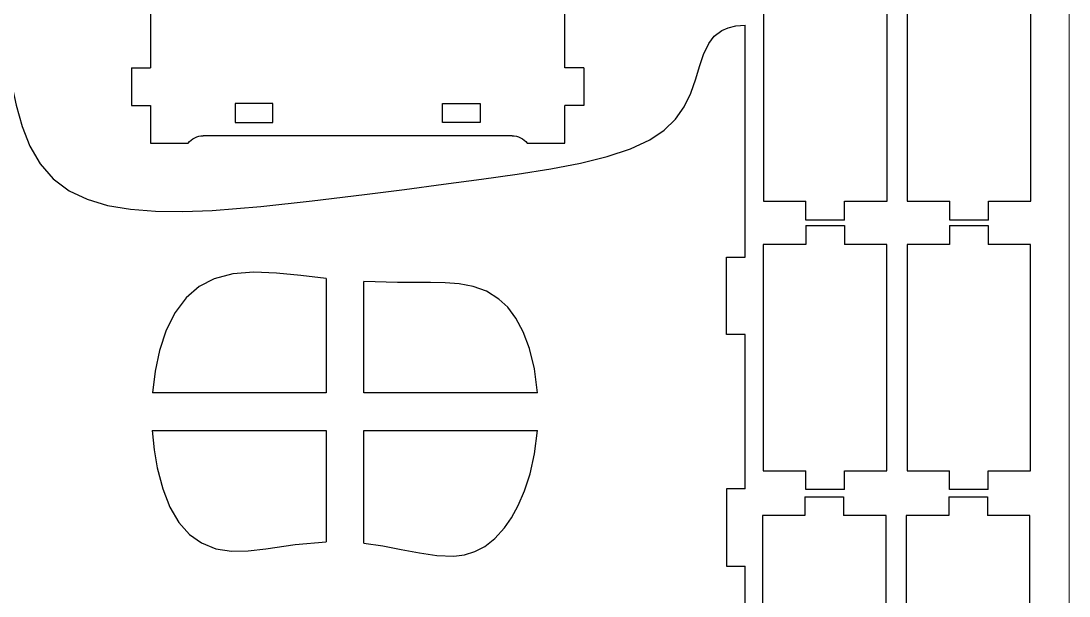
# Model space of a CAD drawing. Header units: millimetres. Extents: x -3928 to -434, y -548 to 1409.
# Drawn here: x -1447.7 to -1169.5, y -281.2 to -128.7 of the extents above; entities that cross this region are included whole.
import ezdxf

# ---------------------------------------------------------------- set-up
doc = ezdxf.new("R2010")
doc.units = ezdxf.units.MM
doc.header["$MEASUREMENT"] = 0
doc.layers.add('layer 1', color=7, linetype='Continuous')

msp = doc.modelspace()

# ---------------------------------------------------------------- linework, layer by layer
at = {"layer": 'layer 1', "color": 250, "lineweight": 9}
msp.add_lwpolyline([(-2369.48, -547.968), (-1169.48, -547.968), (-1169.48, 352.032), (-2369.48, 352.032), (-2369.48, -547.968)], close=True, dxfattribs=at)
at = {"layer": 'layer 1', "color": 1, "lineweight": 25}
for points in [[(-1250.5696, -116.5132), (-1250.5696, -116.5132), (-1250.5696, -176.5133), (-1250.5696, -176.5133)], [(-1217.7693, -176.5133), (-1217.7693, -176.5133), (-1217.7693, -116.5132), (-1217.7693, -116.5132)], [(-1212.3996, -116.5132), (-1212.3996, -116.5132), (-1212.3996, -176.5133), (-1212.3996, -176.5133)], [(-1179.5993, -176.5133), (-1179.5993, -176.5133), (-1179.5993, -116.5132), (-1179.5993, -116.5132)], [(-1413.3008, -121.1392), (-1413.3008, -121.1392), (-1413.3008, -141.1392), (-1413.3008, -141.1392)], [(-1303.3008, -141.1392), (-1303.3008, -141.1392), (-1303.3008, -121.1392), (-1303.3008, -121.1392)], [(-1255.4172, -191.3393), (-1255.4172, -191.3393), (-1255.4172, -129.8392), (-1255.4172, -129.8392)], [(-1418.3007, -141.1392), (-1418.3007, -141.1392), (-1418.3007, -151.1391), (-1418.3007, -151.1391)], [(-1418.3007, -141.1392), (-1418.3007, -141.1392), (-1413.3008, -141.1392), (-1413.3008, -141.1392)], [(-1298.3009, -141.1392), (-1298.3009, -141.1392), (-1303.3008, -141.1392), (-1303.3008, -141.1392)], [(-1298.3009, -141.1392), (-1298.3009, -141.1392), (-1298.3009, -151.1391), (-1298.3009, -151.1391)], [(-1418.3007, -151.1391), (-1418.3007, -151.1391), (-1413.3008, -151.1391), (-1413.3008, -151.1391)], [(-1413.3008, -151.1391), (-1413.3008, -151.1391), (-1413.3008, -161.1393), (-1413.3008, -161.1393)], [(-1390.801, -150.6392), (-1390.801, -150.6392), (-1390.801, -155.6391), (-1390.801, -155.6391)], [(-1380.8008, -150.6392), (-1380.8008, -150.6392), (-1390.801, -150.6392), (-1390.801, -150.6392)], [(-1380.8008, -155.6391), (-1380.8008, -155.6391), (-1380.8008, -150.6392), (-1380.8008, -150.6392)], [(-1335.8008, -150.6392), (-1335.8008, -150.6392), (-1325.801, -150.6392), (-1325.801, -150.6392)], [(-1335.8008, -155.6391), (-1335.8008, -155.6391), (-1335.8008, -150.6392), (-1335.8008, -150.6392)], [(-1325.801, -150.6392), (-1325.801, -150.6392), (-1325.801, -155.6391), (-1325.801, -155.6391)], [(-1298.3009, -151.1391), (-1298.3009, -151.1391), (-1303.3008, -151.1391), (-1303.3008, -151.1391)], [(-1303.3008, -161.1393), (-1303.3008, -161.1393), (-1303.3008, -151.1391), (-1303.3008, -151.1391)], [(-1390.801, -155.6391), (-1390.801, -155.6391), (-1380.8008, -155.6391), (-1380.8008, -155.6391)], [(-1325.801, -155.6391), (-1325.801, -155.6391), (-1335.8008, -155.6391), (-1335.8008, -155.6391)], [(-1413.3008, -161.1393), (-1413.3008, -161.1393), (-1403.301, -161.1393), (-1403.301, -161.1393)], [(-1317.3008, -159.139), (-1317.3008, -159.139), (-1399.3008, -159.139), (-1399.3008, -159.139)], [(-1313.301, -161.1393), (-1313.301, -161.1393), (-1303.3008, -161.1393), (-1303.3008, -161.1393)], [(-1250.5696, -176.5133), (-1250.5696, -176.5133), (-1239.2944, -176.5133), (-1239.2944, -176.5133)], [(-1239.2944, -181.5133), (-1239.2944, -181.5133), (-1239.2944, -176.5133), (-1239.2944, -176.5133)], [(-1229.0445, -181.5133), (-1229.0445, -181.5133), (-1229.0445, -176.5133), (-1229.0445, -176.5133)], [(-1229.0445, -176.5133), (-1229.0445, -176.5133), (-1217.7693, -176.5133), (-1217.7693, -176.5133)], [(-1212.3996, -176.5133), (-1212.3996, -176.5133), (-1201.1244, -176.5133), (-1201.1244, -176.5133)], [(-1201.1244, -181.5133), (-1201.1244, -181.5133), (-1201.1244, -176.5133), (-1201.1244, -176.5133)], [(-1190.8745, -181.5133), (-1190.8745, -181.5133), (-1190.8745, -176.5133), (-1190.8745, -176.5133)], [(-1190.8745, -176.5133), (-1190.8745, -176.5133), (-1179.5993, -176.5133), (-1179.5993, -176.5133)], [(-1239.3621, -182.9901), (-1239.3621, -182.9901), (-1229.1121, -182.9901), (-1229.1121, -182.9901)], [(-1239.3621, -182.9901), (-1239.3621, -182.9901), (-1239.3621, -187.99), (-1239.3621, -187.99)], [(-1229.0445, -181.5133), (-1229.0445, -181.5133), (-1239.2944, -181.5133), (-1239.2944, -181.5133)], [(-1229.1121, -182.9901), (-1229.1121, -182.9901), (-1229.1121, -187.99), (-1229.1121, -187.99)], [(-1201.1921, -182.9901), (-1201.1921, -182.9901), (-1190.9421, -182.9901), (-1190.9421, -182.9901)], [(-1201.1921, -182.9901), (-1201.1921, -182.9901), (-1201.1921, -187.99), (-1201.1921, -187.99)], [(-1190.8745, -181.5133), (-1190.8745, -181.5133), (-1201.1244, -181.5133), (-1201.1244, -181.5133)], [(-1190.9421, -182.9901), (-1190.9421, -182.9901), (-1190.9421, -187.99), (-1190.9421, -187.99)], [(-1250.6372, -187.99), (-1250.6372, -187.99), (-1250.6372, -247.9901), (-1250.6372, -247.9901)], [(-1239.3621, -187.99), (-1239.3621, -187.99), (-1250.6372, -187.99), (-1250.6372, -187.99)], [(-1217.837, -187.99), (-1217.837, -187.99), (-1229.1121, -187.99), (-1229.1121, -187.99)], [(-1217.837, -247.9901), (-1217.837, -247.9901), (-1217.837, -187.99), (-1217.837, -187.99)], [(-1212.4672, -187.99), (-1212.4672, -187.99), (-1212.4672, -247.9901), (-1212.4672, -247.9901)], [(-1201.1921, -187.99), (-1201.1921, -187.99), (-1212.4672, -187.99), (-1212.4672, -187.99)], [(-1179.667, -187.99), (-1179.667, -187.99), (-1190.9421, -187.99), (-1190.9421, -187.99)], [(-1179.667, -247.9901), (-1179.667, -247.9901), (-1179.667, -187.99), (-1179.667, -187.99)], [(-1260.4172, -191.3393), (-1260.4172, -191.3393), (-1255.4172, -191.3393), (-1255.4172, -191.3393)], [(-1260.4172, -211.8392), (-1260.4172, -211.8392), (-1260.4172, -191.3393), (-1260.4172, -191.3393)], [(-1366.6671, -196.9784), (-1366.6671, -196.9784), (-1366.6671, -227.3392), (-1366.6671, -227.3392)], [(-1356.6673, -227.3392), (-1356.6673, -227.3392), (-1356.6673, -197.8396), (-1356.6673, -197.8396)], [(-1255.4172, -211.8392), (-1255.4172, -211.8392), (-1260.4172, -211.8392), (-1260.4172, -211.8392)], [(-1255.4172, -252.839), (-1255.4172, -252.839), (-1255.4172, -211.8392), (-1255.4172, -211.8392)], [(-1366.6671, -227.3392), (-1366.6671, -227.3392), (-1412.712, -227.3392), (-1412.712, -227.3392)], [(-1310.5966, -227.3392), (-1310.5966, -227.3392), (-1356.6673, -227.3392), (-1356.6673, -227.3392)], [(-1412.7889, -237.339), (-1412.7889, -237.339), (-1366.6671, -237.339), (-1366.6671, -237.339)], [(-1366.6671, -237.339), (-1366.6671, -237.339), (-1366.6671, -266.8626), (-1366.6671, -266.8626)], [(-1356.6673, -237.339), (-1356.6673, -237.339), (-1310.597, -237.339), (-1310.597, -237.339)], [(-1356.6673, -267.2278), (-1356.6673, -267.2278), (-1356.6673, -237.339), (-1356.6673, -237.339)], [(-1250.6372, -247.9901), (-1250.6372, -247.9901), (-1239.3621, -247.9901), (-1239.3621, -247.9901)], [(-1239.3621, -252.9901), (-1239.3621, -252.9901), (-1239.3621, -247.9901), (-1239.3621, -247.9901)], [(-1229.1121, -252.9901), (-1229.1121, -252.9901), (-1229.1121, -247.9901), (-1229.1121, -247.9901)], [(-1229.1121, -247.9901), (-1229.1121, -247.9901), (-1217.837, -247.9901), (-1217.837, -247.9901)], [(-1212.4672, -247.9901), (-1212.4672, -247.9901), (-1201.1921, -247.9901), (-1201.1921, -247.9901)], [(-1201.1921, -252.9901), (-1201.1921, -252.9901), (-1201.1921, -247.9901), (-1201.1921, -247.9901)], [(-1190.9421, -252.9901), (-1190.9421, -252.9901), (-1190.9421, -247.9901), (-1190.9421, -247.9901)], [(-1190.9421, -247.9901), (-1190.9421, -247.9901), (-1179.667, -247.9901), (-1179.667, -247.9901)], [(-1255.4172, -252.839), (-1255.4172, -252.839), (-1260.4172, -252.839), (-1260.4172, -252.839)], [(-1260.4172, -252.839), (-1260.4172, -252.839), (-1260.4172, -273.3393), (-1260.4172, -273.3393)], [(-1229.1121, -252.9901), (-1229.1121, -252.9901), (-1239.3621, -252.9901), (-1239.3621, -252.9901)], [(-1190.9421, -252.9901), (-1190.9421, -252.9901), (-1201.1921, -252.9901), (-1201.1921, -252.9901)], [(-1239.5653, -254.8909), (-1239.5653, -254.8909), (-1229.3154, -254.8909), (-1229.3154, -254.8909)], [(-1239.5653, -254.8909), (-1239.5653, -254.8909), (-1239.5653, -259.8908), (-1239.5653, -259.8908)], [(-1229.3154, -254.8909), (-1229.3154, -254.8909), (-1229.3154, -259.8908), (-1229.3154, -259.8908)], [(-1201.3953, -254.8909), (-1201.3953, -254.8909), (-1191.1454, -254.8909), (-1191.1454, -254.8909)], [(-1201.3953, -254.8909), (-1201.3953, -254.8909), (-1201.3953, -259.8908), (-1201.3953, -259.8908)], [(-1191.1454, -254.8909), (-1191.1454, -254.8909), (-1191.1454, -259.8908), (-1191.1454, -259.8908)], [(-1250.8405, -259.8908), (-1250.8405, -259.8908), (-1250.8405, -319.8909), (-1250.8405, -319.8909)], [(-1239.5653, -259.8908), (-1239.5653, -259.8908), (-1250.8405, -259.8908), (-1250.8405, -259.8908)], [(-1218.0402, -259.8908), (-1218.0402, -259.8908), (-1229.3154, -259.8908), (-1229.3154, -259.8908)], [(-1218.0402, -319.8909), (-1218.0402, -319.8909), (-1218.0402, -259.8908), (-1218.0402, -259.8908)], [(-1212.6705, -259.8908), (-1212.6705, -259.8908), (-1212.6705, -319.8909), (-1212.6705, -319.8909)], [(-1201.3953, -259.8908), (-1201.3953, -259.8908), (-1212.6705, -259.8908), (-1212.6705, -259.8908)], [(-1179.8702, -259.8908), (-1179.8702, -259.8908), (-1191.1454, -259.8908), (-1191.1454, -259.8908)], [(-1179.8702, -319.8909), (-1179.8702, -319.8909), (-1179.8702, -259.8908), (-1179.8702, -259.8908)], [(-1260.4172, -273.3393), (-1260.4172, -273.3393), (-1255.4172, -273.3393), (-1255.4172, -273.3393)], [(-1255.4172, -334.839), (-1255.4172, -334.839), (-1255.4172, -273.3393), (-1255.4172, -273.3393)]]:
    msp.add_open_spline(points, degree=3, dxfattribs=at)
for points, knots in [([(-1460.417, -129.8392), (-1460.417, -129.8392), (-1458.3703, -130.0942), (-1458.3703, -130.0942), (-1458.3703, -130.0942), (-1458.3703, -130.0942), (-1456.6748, -130.8114), (-1456.6748, -130.8114), (-1456.6748, -130.8114), (-1456.6748, -130.8114), (-1455.2754, -131.9234), (-1455.2754, -131.9234), (-1455.2754, -131.9234), (-1455.2754, -131.9234), (-1453.6216, -134.1977), (-1453.6216, -134.1977), (-1453.6216, -134.1977), (-1453.6216, -134.1977), (-1452.366, -137.0334), (-1452.366, -137.0334), (-1452.366, -137.0334), (-1452.366, -137.0334), (-1451.083, -141.406), (-1451.083, -141.406), (-1451.083, -141.406), (-1451.083, -141.406), (-1450.0035, -146.1558), (-1450.0035, -146.1558), (-1450.0035, -146.1558), (-1450.0035, -146.1558), (-1448.9109, -151.015), (-1448.9109, -151.015), (-1448.9109, -151.015), (-1448.9109, -151.015), (-1447.3411, -156.6954), (-1447.3411, -156.6954), (-1447.3411, -156.6954), (-1447.3411, -156.6954), (-1445.2787, -161.9575), (-1445.2787, -161.9575), (-1445.2787, -161.9575), (-1445.2787, -161.9575), (-1442.5669, -166.6152), (-1442.5669, -166.6152), (-1442.5669, -166.6152), (-1442.5669, -166.6152), (-1439.1044, -170.5571), (-1439.1044, -170.5571), (-1439.1044, -170.5571), (-1439.1044, -170.5571), (-1434.8386, -173.7328), (-1434.8386, -173.7328), (-1434.8386, -173.7328), (-1434.8386, -173.7328), (-1430.1188, -176.003), (-1430.1188, -176.003), (-1430.1188, -176.003), (-1430.1188, -176.003), (-1424.7001, -177.6324), (-1424.7001, -177.6324), (-1424.7001, -177.6324), (-1424.7001, -177.6324), (-1418.6158, -178.671), (-1418.6158, -178.671), (-1418.6158, -178.671), (-1418.6158, -178.671), (-1411.9148, -179.1847), (-1411.9148, -179.1847), (-1411.9148, -179.1847), (-1411.9148, -179.1847), (-1404.6585, -179.2489), (-1404.6585, -179.2489), (-1404.6585, -179.2489), (-1404.6585, -179.2489), (-1396.9196, -178.942), (-1396.9196, -178.942), (-1396.9196, -178.942), (-1396.9196, -178.942), (-1383.9751, -177.8999), (-1383.9751, -177.8999), (-1383.9751, -177.8999), (-1383.9751, -177.8999), (-1370.372, -176.4168), (-1370.372, -176.4168), (-1370.372, -176.4168), (-1370.372, -176.4168), (-1356.4659, -174.7189), (-1356.4659, -174.7189), (-1356.4659, -174.7189), (-1356.4659, -174.7189), (-1345.8702, -173.3758), (-1345.8702, -173.3758), (-1345.8702, -173.3758), (-1345.8702, -173.3758), (-1335.4745, -172.0325), (-1335.4745, -172.0325), (-1335.4745, -172.0325), (-1335.4745, -172.0325), (-1325.4383, -170.694), (-1325.4383, -170.694), (-1325.4383, -170.694), (-1325.4383, -170.694), (-1315.9155, -169.3376), (-1315.9155, -169.3376), (-1315.9155, -169.3376), (-1315.9155, -169.3376), (-1307.0494, -167.9145), (-1307.0494, -167.9145), (-1307.0494, -167.9145), (-1307.0494, -167.9145), (-1299.1059, -166.3862), (-1299.1059, -166.3862), (-1299.1059, -166.3862), (-1299.1059, -166.3862), (-1292.0243, -164.6506), (-1292.0243, -164.6506), (-1292.0243, -164.6506), (-1292.0243, -164.6506), (-1285.8849, -162.6263), (-1285.8849, -162.6263), (-1285.8849, -162.6263), (-1285.8849, -162.6263), (-1280.735, -160.2377), (-1280.735, -160.2377), (-1280.735, -160.2377), (-1280.735, -160.2377), (-1276.9187, -157.6998), (-1276.9187, -157.6998), (-1276.9187, -157.6998), (-1276.9187, -157.6998), (-1273.8954, -154.7873), (-1273.8954, -154.7873), (-1273.8954, -154.7873), (-1273.8954, -154.7873), (-1271.5903, -151.5064), (-1271.5903, -151.5064), (-1271.5903, -151.5064), (-1271.5903, -151.5064), (-1269.8769, -147.9017), (-1269.8769, -147.9017), (-1269.8769, -147.9017), (-1269.8769, -147.9017), (-1268.5663, -144.0678), (-1268.5663, -144.0678), (-1268.5663, -144.0678), (-1268.5663, -144.0678), (-1267.5937, -140.8084), (-1267.5937, -140.8084), (-1267.5937, -140.8084), (-1267.5937, -140.8084), (-1266.5206, -137.6271), (-1266.5206, -137.6271), (-1266.5206, -137.6271), (-1266.5206, -137.6271), (-1265.1003, -134.6945), (-1265.1003, -134.6945), (-1265.1003, -134.6945), (-1265.1003, -134.6945), (-1263.6274, -132.787), (-1263.6274, -132.787), (-1263.6274, -132.787), (-1263.6274, -132.787), (-1261.6409, -131.2524), (-1261.6409, -131.2524), (-1261.6409, -131.2524), (-1261.6409, -131.2524), (-1259.9476, -130.4996), (-1259.9476, -130.4996), (-1259.9476, -130.4996), (-1259.9476, -130.4996), (-1257.8934, -130.0127), (-1257.8934, -130.0127), (-1257.8934, -130.0127), (-1257.8934, -130.0127), (-1255.4172, -129.8392), (-1255.4172, -129.8392)], [0, 0, 0, 0, 0.02222222, 0.02222222, 0.02222222, 0.02222222, 0.04444444, 0.04444444, 0.04444444, 0.04444444, 0.06666667, 0.06666667, 0.06666667, 0.06666667, 0.08888889, 0.08888889, 0.08888889, 0.08888889, 0.11111111, 0.11111111, 0.11111111, 0.11111111, 0.13333333, 0.13333333, 0.13333333, 0.13333333, 0.15555556, 0.15555556, 0.15555556, 0.15555556, 0.17777778, 0.17777778, 0.17777778, 0.17777778, 0.2, 0.2, 0.2, 0.2, 0.22222222, 0.22222222, 0.22222222, 0.22222222, 0.24444444, 0.24444444, 0.24444444, 0.24444444, 0.26666667, 0.26666667, 0.26666667, 0.26666667, 0.28888889, 0.28888889, 0.28888889, 0.28888889, 0.31111111, 0.31111111, 0.31111111, 0.31111111, 0.33333333, 0.33333333, 0.33333333, 0.33333333, 0.35555556, 0.35555556, 0.35555556, 0.35555556, 0.37777778, 0.37777778, 0.37777778, 0.37777778, 0.4, 0.4, 0.4, 0.4, 0.42222222, 0.42222222, 0.42222222, 0.42222222, 0.44444444, 0.44444444, 0.44444444, 0.44444444, 0.46666667, 0.46666667, 0.46666667, 0.46666667, 0.48888889, 0.48888889, 0.48888889, 0.48888889, 0.51111111, 0.51111111, 0.51111111, 0.51111111, 0.53333333, 0.53333333, 0.53333333, 0.53333333, 0.55555556, 0.55555556, 0.55555556, 0.55555556, 0.57777778, 0.57777778, 0.57777778, 0.57777778, 0.6, 0.6, 0.6, 0.6, 0.62222222, 0.62222222, 0.62222222, 0.62222222, 0.64444444, 0.64444444, 0.64444444, 0.64444444, 0.66666667, 0.66666667, 0.66666667, 0.66666667, 0.68888889, 0.68888889, 0.68888889, 0.68888889, 0.71111111, 0.71111111, 0.71111111, 0.71111111, 0.73333333, 0.73333333, 0.73333333, 0.73333333, 0.75555556, 0.75555556, 0.75555556, 0.75555556, 0.77777778, 0.77777778, 0.77777778, 0.77777778, 0.8, 0.8, 0.8, 0.8, 0.82222222, 0.82222222, 0.82222222, 0.82222222, 0.84444444, 0.84444444, 0.84444444, 0.84444444, 0.86666667, 0.86666667, 0.86666667, 0.86666667, 0.88888889, 0.88888889, 0.88888889, 0.88888889, 0.91111111, 0.91111111, 0.91111111, 0.91111111, 0.93333333, 0.93333333, 0.93333333, 0.93333333, 0.95555556, 0.95555556, 0.95555556, 0.95555556, 1, 1, 1, 1]), ([(-1403.301, -161.1393), (-1403.301, -161.1393), (-1402.927, -160.6965), (-1402.927, -160.6965), (-1402.927, -160.6965), (-1402.927, -160.6965), (-1402.5044, -160.3004), (-1402.5044, -160.3004), (-1402.5044, -160.3004), (-1402.5044, -160.3004), (-1402.0391, -159.9557), (-1402.0391, -159.9557), (-1402.0391, -159.9557), (-1402.0391, -159.9557), (-1401.5367, -159.6671), (-1401.5367, -159.6671), (-1401.5367, -159.6671), (-1401.5367, -159.6671), (-1401.0047, -159.4385), (-1401.0047, -159.4385), (-1401.0047, -159.4385), (-1401.0047, -159.4385), (-1400.4495, -159.2727), (-1400.4495, -159.2727), (-1400.4495, -159.2727), (-1400.4495, -159.2727), (-1399.879, -159.1725), (-1399.879, -159.1725), (-1399.879, -159.1725), (-1399.879, -159.1725), (-1399.3008, -159.139), (-1399.3008, -159.139)], [0, 0, 0, 0, 0.11111111, 0.11111111, 0.11111111, 0.11111111, 0.22222222, 0.22222222, 0.22222222, 0.22222222, 0.33333333, 0.33333333, 0.33333333, 0.33333333, 0.44444444, 0.44444444, 0.44444444, 0.44444444, 0.55555556, 0.55555556, 0.55555556, 0.55555556, 0.66666667, 0.66666667, 0.66666667, 0.66666667, 0.77777778, 0.77777778, 0.77777778, 0.77777778, 1, 1, 1, 1]), ([(-1317.3008, -159.139), (-1317.3008, -159.139), (-1316.7226, -159.1725), (-1316.7226, -159.1725), (-1316.7226, -159.1725), (-1316.7226, -159.1725), (-1316.1522, -159.2727), (-1316.1522, -159.2727), (-1316.1522, -159.2727), (-1316.1522, -159.2727), (-1315.5969, -159.4385), (-1315.5969, -159.4385), (-1315.5969, -159.4385), (-1315.5969, -159.4385), (-1315.0649, -159.6671), (-1315.0649, -159.6671), (-1315.0649, -159.6671), (-1315.0649, -159.6671), (-1314.5625, -159.9557), (-1314.5625, -159.9557), (-1314.5625, -159.9557), (-1314.5625, -159.9557), (-1314.0972, -160.3004), (-1314.0972, -160.3004), (-1314.0972, -160.3004), (-1314.0972, -160.3004), (-1313.6746, -160.6965), (-1313.6746, -160.6965), (-1313.6746, -160.6965), (-1313.6746, -160.6965), (-1313.301, -161.1393), (-1313.301, -161.1393)], [0, 0, 0, 0, 0.11111111, 0.11111111, 0.11111111, 0.11111111, 0.22222222, 0.22222222, 0.22222222, 0.22222222, 0.33333333, 0.33333333, 0.33333333, 0.33333333, 0.44444444, 0.44444444, 0.44444444, 0.44444444, 0.55555556, 0.55555556, 0.55555556, 0.55555556, 0.66666667, 0.66666667, 0.66666667, 0.66666667, 0.77777778, 0.77777778, 0.77777778, 0.77777778, 1, 1, 1, 1]), ([(-1366.6671, -196.9784), (-1366.6671, -196.9784), (-1373.3748, -196.2214), (-1373.3748, -196.2214), (-1373.3748, -196.2214), (-1373.3748, -196.2214), (-1379.8053, -195.5938), (-1379.8053, -195.5938), (-1379.8053, -195.5938), (-1379.8053, -195.5938), (-1385.8455, -195.3648), (-1385.8455, -195.3648), (-1385.8455, -195.3648), (-1385.8455, -195.3648), (-1391.3993, -195.7949), (-1391.3993, -195.7949), (-1391.3993, -195.7949), (-1391.3993, -195.7949), (-1396.3911, -197.1008), (-1396.3911, -197.1008), (-1396.3911, -197.1008), (-1396.3911, -197.1008), (-1400.3863, -199.1695), (-1400.3863, -199.1695), (-1400.3863, -199.1695), (-1400.3863, -199.1695), (-1403.8474, -202.1371), (-1403.8474, -202.1371), (-1403.8474, -202.1371), (-1403.8474, -202.1371), (-1406.7579, -205.9986), (-1406.7579, -205.9986), (-1406.7579, -205.9986), (-1406.7579, -205.9986), (-1409.1084, -210.6916), (-1409.1084, -210.6916), (-1409.1084, -210.6916), (-1409.1084, -210.6916), (-1410.8952, -216.1004), (-1410.8952, -216.1004), (-1410.8952, -216.1004), (-1410.8952, -216.1004), (-1412.04, -221.5617), (-1412.04, -221.5617), (-1412.04, -221.5617), (-1412.04, -221.5617), (-1412.712, -227.3392), (-1412.712, -227.3392)], [0, 0, 0, 0, 0.07692308, 0.07692308, 0.07692308, 0.07692308, 0.15384615, 0.15384615, 0.15384615, 0.15384615, 0.23076923, 0.23076923, 0.23076923, 0.23076923, 0.30769231, 0.30769231, 0.30769231, 0.30769231, 0.38461538, 0.38461538, 0.38461538, 0.38461538, 0.46153846, 0.46153846, 0.46153846, 0.46153846, 0.53846154, 0.53846154, 0.53846154, 0.53846154, 0.61538462, 0.61538462, 0.61538462, 0.61538462, 0.69230769, 0.69230769, 0.69230769, 0.69230769, 0.76923077, 0.76923077, 0.76923077, 0.76923077, 0.84615385, 0.84615385, 0.84615385, 0.84615385, 1, 1, 1, 1]), ([(-1310.5966, -227.3392), (-1310.5966, -227.3392), (-1311.3872, -221.0111), (-1311.3872, -221.0111), (-1311.3872, -221.0111), (-1311.3872, -221.0111), (-1312.6713, -215.6259), (-1312.6713, -215.6259), (-1312.6713, -215.6259), (-1312.6713, -215.6259), (-1314.3315, -211.1509), (-1314.3315, -211.1509), (-1314.3315, -211.1509), (-1314.3315, -211.1509), (-1316.2785, -207.5226), (-1316.2785, -207.5226), (-1316.2785, -207.5226), (-1316.2785, -207.5226), (-1318.4456, -204.6573), (-1318.4456, -204.6573), (-1318.4456, -204.6573), (-1318.4456, -204.6573), (-1320.7831, -202.462), (-1320.7831, -202.462), (-1320.7831, -202.462), (-1320.7831, -202.462), (-1324.1225, -200.3986), (-1324.1225, -200.3986), (-1324.1225, -200.3986), (-1324.1225, -200.3986), (-1327.6457, -199.1311), (-1327.6457, -199.1311), (-1327.6457, -199.1311), (-1327.6457, -199.1311), (-1331.3149, -198.4421), (-1331.3149, -198.4421), (-1331.3149, -198.4421), (-1331.3149, -198.4421), (-1335.1062, -198.1405), (-1335.1062, -198.1405), (-1335.1062, -198.1405), (-1335.1062, -198.1405), (-1339.0016, -198.0646), (-1339.0016, -198.0646), (-1339.0016, -198.0646), (-1339.0016, -198.0646), (-1347.7085, -198.1034), (-1347.7085, -198.1034), (-1347.7085, -198.1034), (-1347.7085, -198.1034), (-1356.6673, -197.8396), (-1356.6673, -197.8396)], [0, 0, 0, 0, 0.07142857, 0.07142857, 0.07142857, 0.07142857, 0.14285714, 0.14285714, 0.14285714, 0.14285714, 0.21428571, 0.21428571, 0.21428571, 0.21428571, 0.28571429, 0.28571429, 0.28571429, 0.28571429, 0.35714286, 0.35714286, 0.35714286, 0.35714286, 0.42857143, 0.42857143, 0.42857143, 0.42857143, 0.5, 0.5, 0.5, 0.5, 0.57142857, 0.57142857, 0.57142857, 0.57142857, 0.64285714, 0.64285714, 0.64285714, 0.64285714, 0.71428571, 0.71428571, 0.71428571, 0.71428571, 0.78571429, 0.78571429, 0.78571429, 0.78571429, 0.85714286, 0.85714286, 0.85714286, 0.85714286, 1, 1, 1, 1]), ([(-1412.7889, -237.339), (-1412.7889, -237.339), (-1412.3159, -242.419), (-1412.3159, -242.419), (-1412.3159, -242.419), (-1412.3159, -242.419), (-1411.5034, -247.2694), (-1411.5034, -247.2694), (-1411.5034, -247.2694), (-1411.5034, -247.2694), (-1410.0408, -252.8129), (-1410.0408, -252.8129), (-1410.0408, -252.8129), (-1410.0408, -252.8129), (-1408.1016, -257.6731), (-1408.1016, -257.6731), (-1408.1016, -257.6731), (-1408.1016, -257.6731), (-1405.7186, -261.7251), (-1405.7186, -261.7251), (-1405.7186, -261.7251), (-1405.7186, -261.7251), (-1402.9295, -264.8963), (-1402.9295, -264.8963), (-1402.9295, -264.8963), (-1402.9295, -264.8963), (-1399.775, -267.1724), (-1399.775, -267.1724), (-1399.775, -267.1724), (-1399.775, -267.1724), (-1395.9537, -268.6897), (-1395.9537, -268.6897), (-1395.9537, -268.6897), (-1395.9537, -268.6897), (-1391.7951, -269.3194), (-1391.7951, -269.3194), (-1391.7951, -269.3194), (-1391.7951, -269.3194), (-1387.3463, -269.2548), (-1387.3463, -269.2548), (-1387.3463, -269.2548), (-1387.3463, -269.2548), (-1382.648, -268.7341), (-1382.648, -268.7341), (-1382.648, -268.7341), (-1382.648, -268.7341), (-1374.8495, -267.6038), (-1374.8495, -267.6038), (-1374.8495, -267.6038), (-1374.8495, -267.6038), (-1366.6671, -266.8626), (-1366.6671, -266.8626)], [0, 0, 0, 0, 0.07142857, 0.07142857, 0.07142857, 0.07142857, 0.14285714, 0.14285714, 0.14285714, 0.14285714, 0.21428571, 0.21428571, 0.21428571, 0.21428571, 0.28571429, 0.28571429, 0.28571429, 0.28571429, 0.35714286, 0.35714286, 0.35714286, 0.35714286, 0.42857143, 0.42857143, 0.42857143, 0.42857143, 0.5, 0.5, 0.5, 0.5, 0.57142857, 0.57142857, 0.57142857, 0.57142857, 0.64285714, 0.64285714, 0.64285714, 0.64285714, 0.71428571, 0.71428571, 0.71428571, 0.71428571, 0.78571429, 0.78571429, 0.78571429, 0.78571429, 0.85714286, 0.85714286, 0.85714286, 0.85714286, 1, 1, 1, 1]), ([(-1356.6673, -267.2278), (-1356.6673, -267.2278), (-1351.6518, -267.9376), (-1351.6518, -267.9376), (-1351.6518, -267.9376), (-1351.6518, -267.9376), (-1346.7123, -268.8618), (-1346.7123, -268.8618), (-1346.7123, -268.8618), (-1346.7123, -268.8618), (-1341.8993, -269.8034), (-1341.8993, -269.8034), (-1341.8993, -269.8034), (-1341.8993, -269.8034), (-1337.2486, -270.5019), (-1337.2486, -270.5019), (-1337.2486, -270.5019), (-1337.2486, -270.5019), (-1332.7747, -270.6504), (-1332.7747, -270.6504), (-1332.7747, -270.6504), (-1332.7747, -270.6504), (-1329.9631, -270.2934), (-1329.9631, -270.2934), (-1329.9631, -270.2934), (-1329.9631, -270.2934), (-1327.2146, -269.4654), (-1327.2146, -269.4654), (-1327.2146, -269.4654), (-1327.2146, -269.4654), (-1324.5218, -268.0677), (-1324.5218, -268.0677), (-1324.5218, -268.0677), (-1324.5218, -268.0677), (-1321.8813, -265.9983), (-1321.8813, -265.9983), (-1321.8813, -265.9983), (-1321.8813, -265.9983), (-1319.3032, -263.1511), (-1319.3032, -263.1511), (-1319.3032, -263.1511), (-1319.3032, -263.1511), (-1317.4416, -260.4558), (-1317.4416, -260.4558), (-1317.4416, -260.4558), (-1317.4416, -260.4558), (-1315.6593, -257.2121), (-1315.6593, -257.2121), (-1315.6593, -257.2121), (-1315.6593, -257.2121), (-1314.0009, -253.359), (-1314.0009, -253.359), (-1314.0009, -253.359), (-1314.0009, -253.359), (-1312.5334, -248.8251), (-1312.5334, -248.8251), (-1312.5334, -248.8251), (-1312.5334, -248.8251), (-1311.3533, -243.5222), (-1311.3533, -243.5222), (-1311.3533, -243.5222), (-1311.3533, -243.5222), (-1310.597, -237.339), (-1310.597, -237.339)], [0, 0, 0, 0, 0.05882353, 0.05882353, 0.05882353, 0.05882353, 0.11764706, 0.11764706, 0.11764706, 0.11764706, 0.17647059, 0.17647059, 0.17647059, 0.17647059, 0.23529412, 0.23529412, 0.23529412, 0.23529412, 0.29411765, 0.29411765, 0.29411765, 0.29411765, 0.35294118, 0.35294118, 0.35294118, 0.35294118, 0.41176471, 0.41176471, 0.41176471, 0.41176471, 0.47058824, 0.47058824, 0.47058824, 0.47058824, 0.52941176, 0.52941176, 0.52941176, 0.52941176, 0.58823529, 0.58823529, 0.58823529, 0.58823529, 0.64705882, 0.64705882, 0.64705882, 0.64705882, 0.70588235, 0.70588235, 0.70588235, 0.70588235, 0.76470588, 0.76470588, 0.76470588, 0.76470588, 0.82352941, 0.82352941, 0.82352941, 0.82352941, 0.88235294, 0.88235294, 0.88235294, 0.88235294, 1, 1, 1, 1])]:
    msp.add_open_spline(points, degree=3, knots=knots, dxfattribs=at)

doc.saveas('drawing.dxf')
